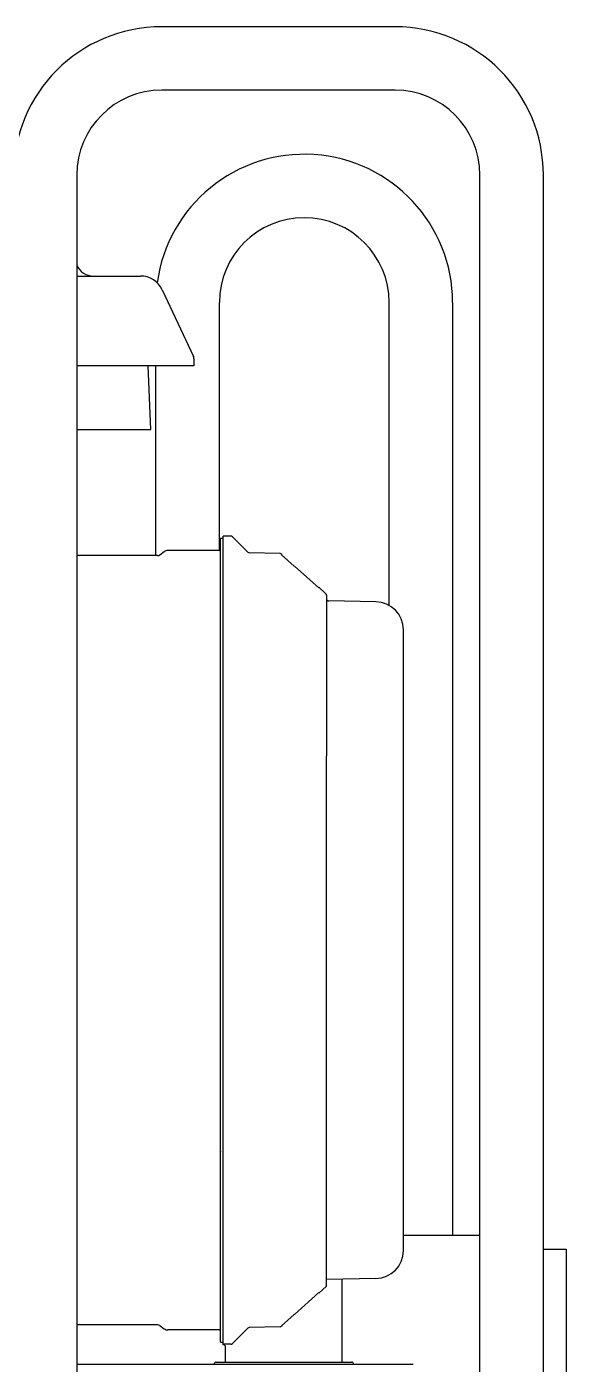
# Model space of a CAD drawing. Extents: x -31701 to 37626, y -27136 to 32271.
# Drawn here: x -11933 to -11702, y -25365 to -24792 of the extents above; entities that cross this region are included whole.
import ezdxf

# ---------------------------------------------------------------- set-up
doc = ezdxf.new("R2010")
doc.units = 0
doc.layers.get('0').update_dxf_attribs({"linetype": 'CONTINUOUS'})

msp = doc.modelspace()

# ---------------------------------------------------------------- linework, layer by layer
at = {"color": 104, "linetype": 'Continuous'}
for p, q in [((-11774.91, -24791.51), (-11874.91, -24791.51)), ((-11774.91, -24818.71), (-11874.91, -24818.71)), ((-11911.31, -24855.11), (-11911.31, -25415.11)), ((-11738.51, -25471.49), (-11738.51, -24855.11)), ((-11711.31, -25471.49), (-11711.31, -24855.11)), ((-11911.31, -24898.43), (-11908.09, -24898.43)), ((-11908.09, -24898.43), (-11884, -24898.43)), ((-11874.66, -24904.37), (-11861.34, -24932.96)), ((-11850.21, -25016.12), (-11850.21, -24909.81)), ((-11777.41, -25039.72), (-11777.41, -24909.81)), ((-11750.21, -24909.81), (-11750.21, -25309.81)), ((-11861.15, -24933.8), (-11861.15, -24936.93)), ((-11888.3, -24936.93), (-11911.31, -24936.93)), ((-11861.15, -24936.93), (-11888.3, -24936.93)), ((-11879.6, -24964.33), (-11880.68, -24936.93)), ((-11877.41, -25018.33), (-11877.41, -24936.93)), ((-11911.31, -24964.33), (-11879.6, -24964.33)), ((-11849.75, -25010.94), (-11848.62, -25010.83)), ((-11849.75, -25183.33), (-11849.75, -25010.94)), ((-11848.62, -25033.07), (-11848.62, -25009.99)), ((-11845.33, -25009.99), (-11848.62, -25009.99)), ((-11838.06, -25016.85), (-11844.62, -25010.28)), ((-11876.65, -25018.33), (-11911.31, -25018.33)), ((-11875.76, -25018.04), (-11873.86, -25016.65)), ((-11850.35, -25016.13), (-11872.27, -25016.13)), ((-11824.19, -25017.49), (-11837.38, -25017.14)), ((-11823.6, -25017.93), (-11823.54, -25017.97)), ((-11823.34, -25017.93), (-11823.54, -25017.74)), ((-11818.17, -25022.83), (-11823.54, -25017.97)), ((-11807.62, -25032.15), (-11817.96, -25022.83)), ((-11848.62, -25183.33), (-11848.62, -25033.07)), ((-11804.65, -25034.59), (-11807.62, -25031.91)), ((-11804.32, -25035.33), (-11804.32, -25104.32)), ((-11783.11, -25038.17), (-11803.33, -25037.81)), ((-11771.32, -25183.33), (-11771.32, -25050.17)), ((-11771.32, -25316.49), (-11771.32, -25050.17)), ((-11804.32, -25331.77), (-11804.32, -25104.32)), ((-11849.75, -25355.71), (-11849.75, -25183.33)), ((-11848.62, -25333.58), (-11848.62, -25183.33)), ((-11849.75, -25273.79), (-11849.78, -25273.91)), ((-11771.32, -25309.81), (-11738.51, -25309.81)), ((-11711.31, -25315.81), (-11701.51, -25315.81)), ((-11701.51, -25315.81), (-11701.51, -25500.11)), ((-11783.11, -25328.49), (-11804.32, -25328.86)), ((-11797.52, -25364.33), (-11797.52, -25328.74)), ((-11848.62, -25356.83), (-11848.62, -25333.58)), ((-11807.62, -25334.5), (-11817.96, -25343.83)), ((-11804.32, -25331.77), (-11807.62, -25334.74)), ((-11818.17, -25343.83), (-11823.54, -25348.68)), ((-11876.65, -25348.33), (-11911.31, -25348.33)), ((-11875.76, -25348.62), (-11873.86, -25350.01)), ((-11850.35, -25350.53), (-11872.27, -25350.53)), ((-11838.06, -25349.81), (-11844.62, -25356.37)), ((-11824.19, -25349.17), (-11837.38, -25349.51)), ((-11823.6, -25348.73), (-11823.54, -25348.68)), ((-11823.34, -25348.73), (-11823.54, -25348.91)), ((-11849.75, -25355.71), (-11848.62, -25355.82)), ((-11845.33, -25356.66), (-11848.62, -25356.66)), ((-11848.52, -25356.83), (-11848.62, -25356.83)), ((-11847.52, -25364.33), (-11847.52, -25357.83)), ((-11911.31, -25365.23), (-11767.09, -25365.23)), ((-11851.52, -25364.33), (-11793.52, -25364.33))]:
    msp.add_line(p, q, dxfattribs=at)
for centre, radius, start, end in [((-11874.91, -24855.11), 63.6, 90, 180), ((-11774.91, -24855.11), 63.6, 0, 90), ((-11874.91, -24855.11), 36.4, 90, 180), ((-11774.91, -24855.11), 36.4, 0, 90), ((-11813.81, -24909.81), 63.6, 0, 172.33197), ((-11813.81, -24909.81), 36.4, 0, 180), ((-11904.22, -24890.53), 7.9, 206.14955, 269.99977), ((-11884, -24908.73), 10.3, 25.00005, 89.99995), ((-11863.15, -24933.8), 2, 0.00008, 24.99992), ((-11845.33, -25010.99), 1, 44.96566, 89.99456), ((-11876.65, -25016.83), 1.5, 270.0005, 306.1605), ((-11872.27, -25018.83), 2.7, 90.0005, 126.1605), ((-11850.35, -25015.13), 1, 270.00042, 306.86908), ((-11837.36, -25016.14), 1, 225.04506, 268.41098), ((-11824.21, -25018.49), 1, 47.9676, 88.49058), ((-11805.32, -25035.33), 1, 0.00001, 47.99999), ((-11803.32, -25036.81), 1, 180.00026, 268.99975), ((-11783.32, -25050.17), 12, 0.0027, 88.99998), ((-11783.32, -25316.49), 12, 271.00002, 359.9973), ((-11876.65, -25349.83), 1.5, 53.8395, 89.9995), ((-11872.27, -25347.83), 2.7, 233.8395, 269.9995), ((-11850.35, -25351.53), 1, 53.13093, 89.99958), ((-11837.36, -25350.51), 1, 91.58902, 134.95495), ((-11824.21, -25348.17), 1, 271.50942, 312.0324), ((-11848.52, -25357.83), 1, 0.07732, 89.89078), ((-11845.33, -25355.67), 1, 270.00544, 315.03434), ((-11851.52, -25365.33), 1, 89.99944, 174.2424), ((-11793.52, -25365.33), 1, 5.7576, 90.00051)]:
    msp.add_arc(centre, radius, start, end, dxfattribs=at)

doc.saveas('drawing.dxf')
